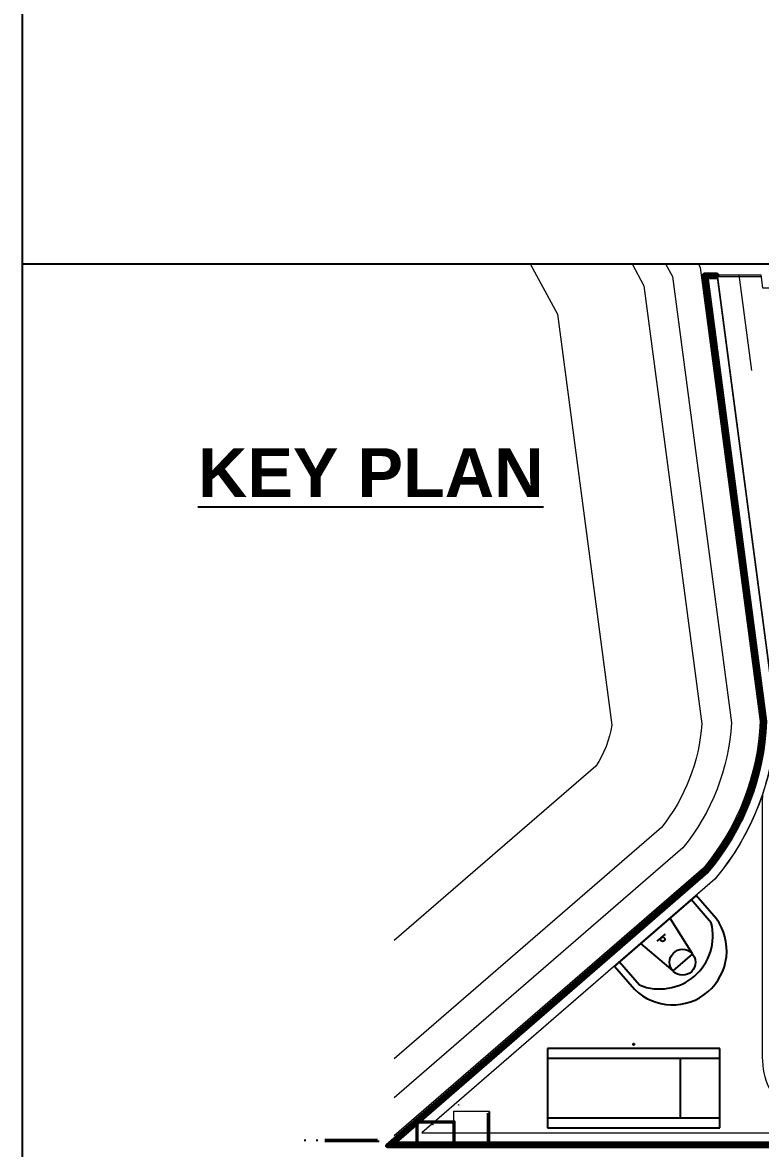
# Model space of a CAD drawing. Header units: millimetres. Extents: x 2061841 to 105821645, y -77612 to 48520811.
# Drawn here: x 2919699 to 2925514, y 34782 to 43650 of the extents above; entities that cross this region are included whole.
import ezdxf

# ---------------------------------------------------------------- set-up
doc = ezdxf.new("R2010")
doc.units = ezdxf.units.MM
doc.header["$LTSCALE"] = 10
doc.header["$MEASUREMENT"] = 0
doc.layers.add('A-Site', color=253, linetype='Continuous', lineweight=9)
doc.layers.add('BORDER', color=5, linetype='Continuous')
doc.layers.add('SANCTION-A1 594X841$0$A1_Title Block_A-TITLE', color=3, linetype='Continuous')
doc.styles.add('SANCTION-A1 594X841$0$A1_Title Block$0$A1_Title Block$0$MAS-TXTL', font='arialbd.ttf')

msp = doc.modelspace()

# ---------------------------------------------------------------- linework, layer by layer
at = {"lineweight": 15, "ltscale": 10, "transparency": 33554559}
msp.add_line((2925343.9, 41663), (2925443.5, 40909.9), dxfattribs=at)
at = {"color": 253, "extrusion": (0.002549, -0.002944, 0.999992)}
for p, q in [((2925006.2, 36775.2), (2924363.2, 36218.4)), ((2925125.7, 36559.2, -0.9), (2924967.6, 36741.8)), ((2925164.3, 36592.6, -0.9), (2925006.2, 36775.2)), ((2924977.1, 36315, -1.3), (2924800.4, 36597)), ((2924699.8, 36414.3, -0.3), (2924764.1, 36470, -0.3)), ((2924568.9, 36396.6), (2924822.8, 36181.4, -1.3)), ((2924977.1, 36315, -1.3), (2924822.8, 36181.4, -1.3)), ((2924363.2, 36218.4), (2924521.3, 36035.8, -0.9)), ((2924401.8, 36251.9), (2924559.9, 36069.2, -0.9))]:
    msp.add_line(p, q, dxfattribs=at)
at = {"color": 253}
for p, q in [((2925194.5, 35567.8, 0), (2923835.4, 35567.8, 0)), ((2923835.4, 35567.8, 0), (2923835.4, 34944.1, 0)), ((2925194.5, 34944.1, 0), (2925194.5, 35567.8, 0)), ((2925194.5, 35490.1, 0), (2923835.4, 35490.1, 0)), ((2924883.8, 35021.7, 0), (2924883.8, 35490.1, 0)), ((2923366.5, 34813.7), (2923366.5, 35060.7)), ((2923377.8, 34802.3), (2923377.8, 35072)), ((2923835.4, 35021.7, 0), (2925194.5, 35021.7, 0)), ((2923835.4, 34944.1, 0), (2925194.5, 34944.1, 0)), ((2921926.1, 34838.2), (2921926.1, 34852.7)), ((2922020.6, 34838.2), (2922020.6, 34852.7)), ((2922080.4, 34852.7), (2922496.2, 34852.7)), ((2922080.4, 34840.1), (2922508.8, 34840.1))]:
    msp.add_line(p, q, dxfattribs=at)
at = {"color": 253, "lineweight": 9, "transparency": 33554483}
for p, q in [((2923135.9, 35121.5), (2923131.1, 35126.3)), ((2923135.9, 35121.5), (2923135.9, 35128.3)), ((2923135.9, 35121.5), (2923140.6, 35126.3)), ((2922932.2, 34968.7), (2922927.4, 34973.5)), ((2922932.2, 34968.7), (2922932.2, 34975.5)), ((2922932.2, 34968.7), (2922937, 34973.5)), ((2922957.7, 34994.2), (2922953.7, 34998.1)), ((2922957.7, 34994.2), (2922957.7, 35001)), ((2922957.7, 34994.2), (2922962.4, 34999))]:
    msp.add_line(p, q, dxfattribs=at)
at = {"color": 8, "lineweight": 20, "true_color": 0x787878}
for points in [[(2923699.3, 41748.4), (2923914.1, 41354.1), (2924342, 38116.1, -0.114176), (2924215.3, 37794), (2922628.3, 36419.8)], [(2924502, 41748.4), (2924595.7, 41576.3), (2925051.7, 38126.5, -0.152071), (2924733.9, 37310.6), (2922628.3, 35487.4)], [(2924766, 41748.4), (2924819.9, 41649.4), (2925284.5, 38134.5, -0.159038), (2924901.3, 37148.8), (2922628.3, 35180.7)], [(2925024.3, 41748.4), (2925039.3, 41720.9), (2925512, 38143.9, -0.164608), (2925063.9, 36989.7), (2922628.3, 34880.7)]]:
    msp.add_lwpolyline(points, format="xyb", dxfattribs=at)
at = {"color": 253, "lineweight": 9}
msp.add_lwpolyline([(2925174.6, 41646), (2925636.7, 38149.5, -0.167265), (2925152.8, 36902.1), (2922845.5, 34904.4), (2928312.6, 34904.4), (2928312.6, 34819.3), (2922617.4, 34819.3), (2925092, 36962, 0.165474), (2925551.4, 38145.6), (2925088.8, 41646)], format="xyb", close=True, dxfattribs=at)
at = {"color": 253, "lineweight": 9, "transparency": 33554483}
msp.add_lwpolyline([(2925518.1, 41646), (2925174.6, 41646), (2925636.7, 38149.5, -0.166689), (2925155.7, 36905.6), (2922845.5, 34904.4), (2928312.6, 34904.4)], format="xyb", dxfattribs=at)
at = {"lineweight": 15, "ltscale": 10, "transparency": 33554687}
msp.add_lwpolyline([(2928652.8, 41663.4), (2928652.8, 35499.7, -0.414214), (2928057.5, 34904.4), (2926178.9, 34904.4, -0.437863), (2925530.3, 35499.7), (2925530.3, 37531, -0.076844), (2925542.3, 37608.1, 0.067138), (2925636.7, 38149.5), (2925172.3, 41663), (2925515.5, 41663), (2925528.6, 41560.7), (2928312.6, 41561), (2928312.6, 41663.4)], format="xyb", close=True, dxfattribs=at)
at = {"color": 253, "extrusion": (0.002549, -0.002944, 0.999992), "elevation": 7348.2}
msp.add_lwpolyline([(2924550.4, 36091, 0.615909), (2925116.2, 36581, 1.623616)], format="xyb", dxfattribs=at)
at = {"color": 253, "lineweight": 9, "transparency": 33554483}
msp.add_lwpolyline([(2925802.4, 34999.4), (2925802.4, 34999.4), (2925802.4, 34819.3), (2923377.8, 34819.3), (2923377.8, 35072), (2923094.3, 35072), (2923094.3, 34983.8)], dxfattribs=at)
at = {"color": 253}
for points in [[(2922938.4, 34802.3), (2923105.6, 34802.3), (2923105.6, 34995.1), (2922799.5, 34995.1), (2922799.5, 34802.3), (2922853.3, 34802.3)], [(2922938.4, 34813.7), (2923094.3, 34813.7), (2923094.3, 34983.8), (2922810.8, 34983.8), (2922810.8, 34813.7), (2922853.3, 34813.7)]]:
    msp.add_lwpolyline(points, dxfattribs=at)
at = {"color": 253, "extrusion": (0.002549, -0.002944, 0.999992)}
for centre, radius in [((2924733.6, 36451.1, 7348.2), 17), ((2924890.4, 36270, 7348.2), 102.1)]:
    msp.add_circle(centre, radius, dxfattribs=at)
at = {"color": 253}
msp.add_circle((2924515, 35601.8, 0), 5.67, dxfattribs=at)
at = {"color": 253, "extrusion": (0.002549, -0.002944, 0.999992)}
msp.add_arc((2924811.6, 36361, 7348.2), 426.5, 225.33254, 36.44351, dxfattribs=at)
at = {"layer": 'A-Site', "color": 6, "lineweight": 60}
msp.add_lwpolyline([(2925175.3, 41646), (2925173.2, 41663), (2925069.4, 41663), (2925534.4, 38144.8, -0.165102), (2925079.9, 36974), (2922571.7, 34802.3), (2928312.6, 34802.3), (2928312.6, 34819.3), (2922617.4, 34819.3), (2925092, 36962, 0.165474), (2925551.4, 38145.6), (2925088.8, 41646)], format="xyb", close=True, dxfattribs=at)
at = {"layer": 'BORDER'}
msp.add_line((2919698.6, -702.5), (2919698.6, 59297.5), dxfattribs=at)
msp.add_lwpolyline([(2931198.6, 41748.4), (2931198.6, 34462.2), (2919698.6, 34462.2), (2919698.6, 41748.4)], close=True, dxfattribs=at)

# ---------------------------------------------------------------- texts
at = {"layer": 'SANCTION-A1 594X841$0$A1_Title Block_A-TITLE', "color": 2, "ltscale": 0.15, "insert": (2921080.9, 40297.4), "char_height": 385.53, "width": 2736.782, "attachment_point": 1, "style": 'SANCTION-A1 594X841$0$A1_Title Block$0$A1_Title Block$0$MAS-TXTL'}
msp.add_mtext('\\LKEY PLAN\\l', dxfattribs=at)

doc.saveas('drawing.dxf')
